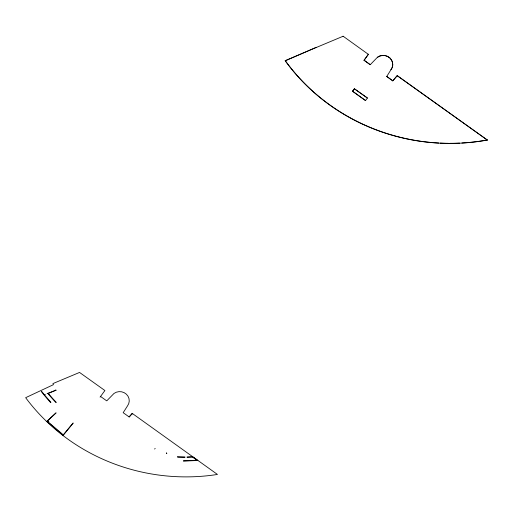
<?xml version="1.0" encoding="UTF-8"?>
<svg xmlns="http://www.w3.org/2000/svg" width="513" height="513" viewBox="0 0 513 513"><rect width="100%" height="100%" fill="white"/><g stroke="black" fill="none" stroke-linecap="round" stroke-linejoin="round"><path stroke-width="0.77" d="M285.209 60.746L316.444 47.324L285.209 60.746A198.576 188.861 4.6 0 0 487.344 140.055L397.235 75.629L392.759 80.868L386.699 76.431L392.766 80.765M343.05 36.276L316.431 47.427M352.521 91.269L354.425 88.749L352.521 91.269L365.519 100.548L367.423 98.028L355.073 89.211M364.057 60.29L368.405 54.263L364.057 60.29L370.245 64.709L377.523 57.18A9.471 9.01 4.6 0 1 389.88 57.931A9.471 9.01 4.6 0 1 391.002 69.665L390.989 69.774A9.471 9.01 4.6 0 0 389.874 58.033A9.471 9.01 4.6 0 0 377.51 57.283M365.519 100.548L352.534 91.167M367.423 98.028L354.419 88.852M370.245 64.709L364.063 60.188M392.759 80.868L397.235 75.629M386.693 76.54L391.002 69.665M100.08 397.126L104.896 390.528L79.547 372.438L52.929 383.583L53.442 384.667L25.65 397.69A194.889 185.347 4.6 0 0 217.454 474.448L132.181 413.363L129.096 416.909M154.644 449.042L155.163 448.381M73.045 423.045L63.272 434.832L48.363 422.135L48.838 421.68L48.357 421.218L47.876 421.673L47.26 421.09L56.052 412.984M73.167 423.142L63.15 435.422L46.895 421.308L55.936 412.875M56.238 402.307L55.699 401.756A174.08 165.558 4.6 0 1 48.312 393.433L56.026 390.175L47.049 393.612L47.965 393.58A174.702 166.148 4.6 0 0 55.442 402L55.988 402.564M183.417 461.104L197.883 460.475L192.433 456.589L187.033 456.974L187.033 457.32L192.683 457.192L197.216 460.43L183.417 460.764M55.577 390.008L56.026 390.175M343.062 36.173L368.398 54.365M397.229 75.738L487.344 140.055M100.554 396.453L106.742 400.871L114.008 393.439A9.471 9.01 4.6 0 1 126.365 394.189A9.471 9.01 4.6 0 1 127.487 405.93L123.184 412.696L129.238 417.018L132.207 413.6L132.271 414.074M50.928 402.333L44.573 395.016L45.189 394.401L44.355 394.754L41.636 391.355L41.297 391.496A178.319 169.591 4.6 0 0 50.107 401.974L50.652 402.564M487.35 139.953A198.576 188.861 4.6 0 1 461.95 142.98M459.545 143.101A198.576 188.861 4.6 0 1 449.933 143.319M448.336 143.313A198.576 188.861 4.6 0 1 440.321 143.095M438.718 143.012A198.576 188.861 4.6 0 1 285.222 60.643M177.639 456.814L177.626 457.141L184.988 457.32L184.988 457L177.639 456.814M166.52 452.966L166.763 453.569L166.52 452.966"/></g></svg>
